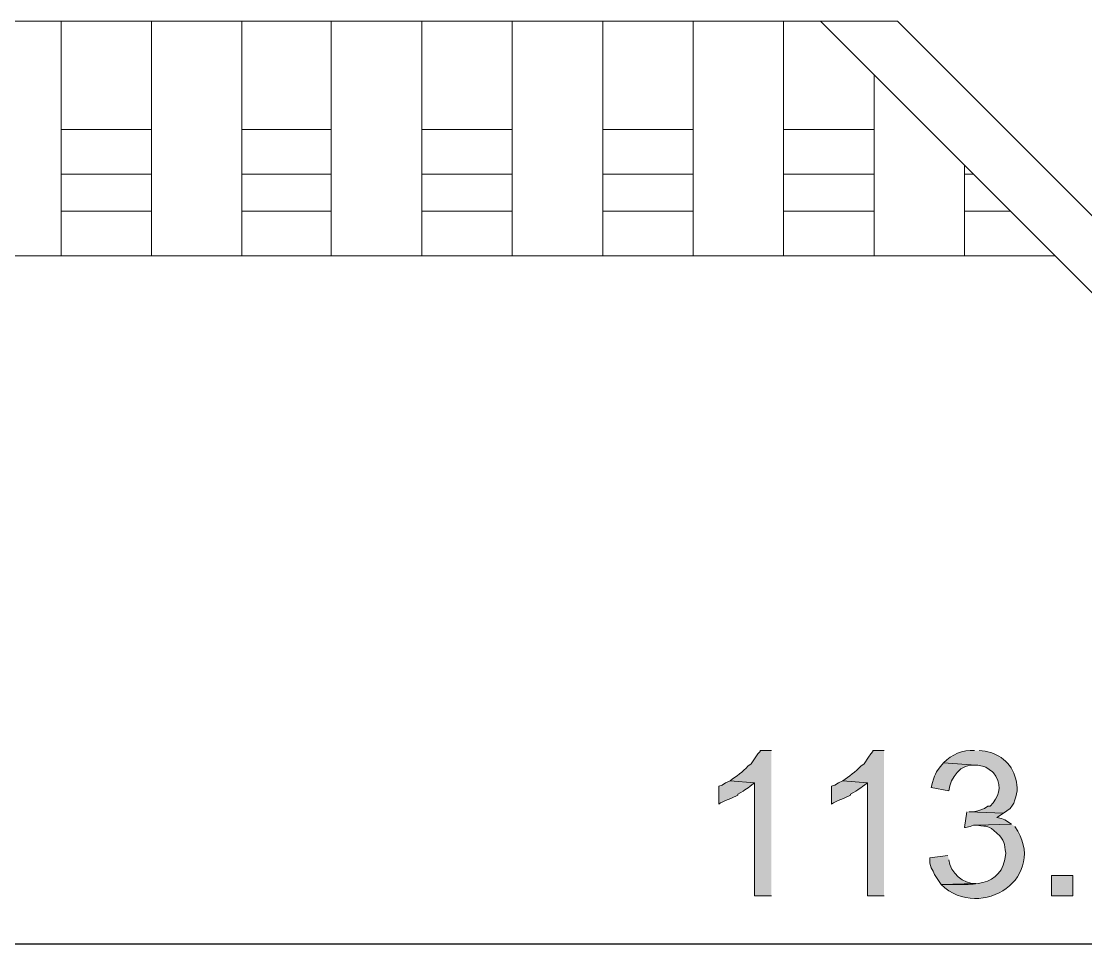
# Model space of a CAD drawing. Header units: inches. Extents: x 3 to 207, y 6 to 294.
# Drawn here: x 89.01 to 109.19, y 159.65 to 177.13 of the extents above; entities that cross this region are included whole.
import ezdxf

# ---------------------------------------------------------------- set-up
doc = ezdxf.new("R2010")
doc.units = ezdxf.units.IN
doc.header["$MEASUREMENT"] = 0
doc.layers.add('图层 1', color=7, linetype='Continuous')

msp = doc.modelspace()

# ---------------------------------------------------------------- hatches: boundary and pattern name
at = {"layer": '图层 1', "true_color": 0xffffff}
h = msp.add_hatch(color=7, dxfattribs=at)
edge = h.paths.add_edge_path()
edge.add_spline(control_points=[(103.23, 163.308), (103.23, 163.308), (103.018, 163.308), (103.018, 163.308), (103.018, 163.308), (103.018, 163.287), (103.018, 163.287), (103.018, 163.287), (102.976, 163.244), (102.976, 163.244), (102.976, 163.244), (102.849, 163.054), (102.849, 163.054), (102.849, 163.054), (102.785, 163.012), (102.785, 163.012), (102.697, 162.914), (102.558, 162.808), (102.447, 162.736), (102.447, 162.736), (102.912, 162.694), (102.912, 162.694), (102.912, 162.694), (102.912, 160.556), (102.912, 160.556), (102.912, 160.556), (103.23, 160.556), (103.23, 160.556)], knot_values=[0, 0, 0, 0, 0.352778, 0.352778, 0.352778, 0.705556, 0.705556, 0.705556, 1.058333, 1.058333, 1.058333, 1.411111, 1.411111, 1.411111, 1.763889, 1.763889, 1.763889, 2.116667, 2.116667, 2.116667, 2.469444, 2.469444, 2.469444, 2.822222, 2.822222, 2.822222, 3.175, 3.175, 3.175, 3.175], degree=3, periodic=0)
edge.add_line((103.23, 160.556), (103.23, 163.308))
h = msp.add_hatch(color=7, dxfattribs=at)
edge = h.paths.add_edge_path()
edge.add_spline(control_points=[(105.368, 163.308), (105.368, 163.308), (105.156, 163.308), (105.156, 163.308), (105.156, 163.308), (105.156, 163.287), (105.156, 163.287), (105.156, 163.287), (105.114, 163.244), (105.114, 163.244), (105.114, 163.244), (105.071, 163.181), (105.071, 163.181), (105.071, 163.181), (104.987, 163.054), (104.987, 163.054), (104.987, 163.054), (104.923, 163.012), (104.923, 163.012), (104.835, 162.914), (104.696, 162.808), (104.584, 162.736), (104.584, 162.736), (105.05, 162.694), (105.05, 162.694), (105.05, 162.694), (105.05, 160.556), (105.05, 160.556), (105.05, 160.556), (105.368, 160.556), (105.368, 160.556)], knot_values=[0, 0, 0, 0, 0.352778, 0.352778, 0.352778, 0.705556, 0.705556, 0.705556, 1.058333, 1.058333, 1.058333, 1.411111, 1.411111, 1.411111, 1.763889, 1.763889, 1.763889, 2.116667, 2.116667, 2.116667, 2.469444, 2.469444, 2.469444, 2.822222, 2.822222, 2.822222, 3.175, 3.175, 3.175, 3.527778, 3.527778, 3.527778, 3.527778], degree=3, periodic=0)
edge.add_line((105.368, 160.556), (105.368, 163.308))
h = msp.add_hatch(color=7, dxfattribs=at)
edge = h.paths.add_edge_path()
edge.add_spline(control_points=[(107.082, 163.308), (106.85, 163.324), (106.656, 163.232), (106.49, 163.075), (106.49, 163.075), (107.103, 163.033), (107.103, 163.033), (107.103, 163.033), (107.146, 163.033), (107.146, 163.033), (107.146, 163.033), (107.23, 163.012), (107.23, 163.012), (107.23, 163.012), (107.294, 162.99), (107.294, 162.99), (107.294, 162.99), (107.421, 162.906), (107.421, 162.906), (107.421, 162.906), (107.442, 162.885), (107.442, 162.885), (107.442, 162.885), (107.484, 162.821), (107.484, 162.821), (107.603, 162.592), (107.544, 162.437), (107.378, 162.25), (107.378, 162.25), (107.336, 162.25), (107.336, 162.25), (107.336, 162.25), (107.273, 162.207), (107.273, 162.207), (107.273, 162.207), (107.146, 162.165), (107.146, 162.165), (107.146, 162.165), (107.061, 162.144), (107.061, 162.144), (107.061, 162.144), (106.976, 162.144), (106.976, 162.144), (106.976, 162.144), (107.632, 162.123), (107.632, 162.123), (107.632, 162.123), (107.759, 162.207), (107.759, 162.207), (107.759, 162.207), (107.802, 162.271), (107.802, 162.271), (107.802, 162.271), (107.823, 162.313), (107.823, 162.313), (107.823, 162.313), (107.844, 162.376), (107.844, 162.376), (107.909, 162.52), (107.897, 162.677), (107.844, 162.821), (107.748, 163.123), (107.477, 163.295), (107.167, 163.308)], knot_values=[0, 0, 0, 0, 0.352778, 0.352778, 0.352778, 0.705556, 0.705556, 0.705556, 1.058333, 1.058333, 1.058333, 1.411111, 1.411111, 1.411111, 1.763889, 1.763889, 1.763889, 2.116667, 2.116667, 2.116667, 2.469444, 2.469444, 2.469444, 2.822222, 2.822222, 2.822222, 3.175, 3.175, 3.175, 3.527778, 3.527778, 3.527778, 3.880556, 3.880556, 3.880556, 4.233333, 4.233333, 4.233333, 4.586111, 4.586111, 4.586111, 4.938889, 4.938889, 4.938889, 5.291667, 5.291667, 5.291667, 5.644444, 5.644444, 5.644444, 5.997222, 5.997222, 5.997222, 6.35, 6.35, 6.35, 6.702778, 6.702778, 6.702778, 7.055556, 7.055556, 7.055556, 7.408333, 7.408333, 7.408333, 7.408333], degree=3, periodic=0)
edge.add_line((107.167, 163.308), (107.082, 163.308))
h = msp.add_hatch(color=7, dxfattribs=at)
edge = h.paths.add_edge_path()
edge.add_spline(control_points=[(106.49, 163.075), (106.316, 162.851), (106.337, 162.886), (106.257, 162.609), (106.257, 162.609), (106.595, 162.546), (106.595, 162.546), (106.621, 162.793), (106.818, 163.065), (107.103, 163.033)], knot_values=[0, 0, 0, 0, 0.352778, 0.352778, 0.352778, 0.705556, 0.705556, 0.705556, 1.058333, 1.058333, 1.058333, 1.058333], degree=3, periodic=0)
edge.add_line((107.103, 163.033), (106.49, 163.075))
h = msp.add_hatch(color=7, dxfattribs=at)
edge = h.paths.add_edge_path()
edge.add_spline(control_points=[(102.447, 162.736), (102.447, 162.736), (102.362, 162.694), (102.362, 162.694), (102.362, 162.694), (102.298, 162.652), (102.298, 162.652), (102.298, 162.652), (102.235, 162.631), (102.235, 162.631), (102.235, 162.631), (102.235, 162.292), (102.235, 162.292), (102.312, 162.355), (102.507, 162.408), (102.595, 162.461), (102.595, 162.461), (102.595, 162.482), (102.595, 162.482), (102.762, 162.582), (102.76, 162.574), (102.912, 162.694)], knot_values=[0, 0, 0, 0, 0.352778, 0.352778, 0.352778, 0.705556, 0.705556, 0.705556, 1.058333, 1.058333, 1.058333, 1.411111, 1.411111, 1.411111, 1.763889, 1.763889, 1.763889, 2.116667, 2.116667, 2.116667, 2.469444, 2.469444, 2.469444, 2.469444], degree=3, periodic=0)
edge.add_line((102.912, 162.694), (102.447, 162.736))
h = msp.add_hatch(color=7, dxfattribs=at)
edge = h.paths.add_edge_path()
edge.add_spline(control_points=[(104.584, 162.736), (104.584, 162.736), (104.5, 162.694), (104.5, 162.694), (104.5, 162.694), (104.436, 162.652), (104.436, 162.652), (104.436, 162.652), (104.373, 162.631), (104.373, 162.631), (104.373, 162.631), (104.373, 162.292), (104.373, 162.292), (104.449, 162.355), (104.644, 162.408), (104.733, 162.461), (104.733, 162.461), (104.733, 162.482), (104.733, 162.482), (104.9, 162.582), (104.897, 162.574), (105.05, 162.694)], knot_values=[0, 0, 0, 0, 0.352778, 0.352778, 0.352778, 0.705556, 0.705556, 0.705556, 1.058333, 1.058333, 1.058333, 1.411111, 1.411111, 1.411111, 1.763889, 1.763889, 1.763889, 2.116667, 2.116667, 2.116667, 2.469444, 2.469444, 2.469444, 2.469444], degree=3, periodic=0)
edge.add_line((105.05, 162.694), (104.584, 162.736))
msp.add_hatch(color=7, dxfattribs=at).paths.add_polyline_path([(106.934, 162.144), (106.892, 161.847), (106.913, 161.847), (106.997, 161.869), (107.061, 161.89), (107.125, 161.89), (107.781, 161.911), (107.654, 161.996), (107.59, 162.017), (107.506, 162.038), (107.632, 162.123), (106.976, 162.144)])
h = msp.add_hatch(color=7, dxfattribs=at)
edge = h.paths.add_edge_path()
edge.add_spline(control_points=[(107.781, 161.911), (107.781, 161.911), (107.125, 161.89), (107.125, 161.89), (107.349, 161.858), (107.33, 161.903), (107.506, 161.742), (107.669, 161.602), (107.633, 161.542), (107.675, 161.361), (107.608, 160.666), (106.994, 160.778), (106.447, 160.768), (107.21, 160.044), (108.506, 160.926), (107.844, 161.869)], knot_values=[0, 0, 0, 0, 0.352778, 0.352778, 0.352778, 0.705556, 0.705556, 0.705556, 1.058333, 1.058333, 1.058333, 1.411111, 1.411111, 1.411111, 1.763889, 1.763889, 1.763889, 1.763889], degree=3, periodic=0)
edge.add_line((107.844, 161.869), (107.781, 161.911))
h = msp.add_hatch(color=7, dxfattribs=at)
edge = h.paths.add_edge_path()
edge.add_spline(control_points=[(106.574, 161.318), (106.574, 161.318), (106.235, 161.276), (106.235, 161.276), (106.235, 161.276), (106.235, 161.17), (106.235, 161.17), (106.235, 161.17), (106.257, 161.085), (106.257, 161.085), (106.257, 161.085), (106.299, 161.022), (106.299, 161.022), (106.299, 161.022), (106.32, 160.958), (106.32, 160.958), (106.32, 160.958), (106.447, 160.768), (106.447, 160.768), (106.447, 160.768), (107.103, 160.789), (107.103, 160.789), (106.862, 160.772), (106.625, 160.992), (106.595, 161.234)], knot_values=[0, 0, 0, 0, 0.352778, 0.352778, 0.352778, 0.705556, 0.705556, 0.705556, 1.058333, 1.058333, 1.058333, 1.411111, 1.411111, 1.411111, 1.763889, 1.763889, 1.763889, 2.116667, 2.116667, 2.116667, 2.469444, 2.469444, 2.469444, 2.822222, 2.822222, 2.822222, 2.822222], degree=3, periodic=0)
edge.add_line((106.595, 161.234), (106.574, 161.318))
h = msp.add_hatch(color=7, dxfattribs=at)
h.dxf.hatch_style = 2
h.paths.add_polyline_path([(108.543, 160.556), (108.945, 160.556), (108.945, 160.937), (108.543, 160.937)])

# ---------------------------------------------------------------- linework, layer by layer
at = {"layer": '图层 1', "color": 7, "lineweight": 13, "true_color": 0xffffff}
for points in [[(89.768, 177.13), (84.624, 177.13)], [(89.768, 177.13), (89.768, 172.685)], [(89.768, 177.13), (91.482, 177.13)], [(93.197, 172.685), (93.197, 177.13), (91.482, 177.13)], [(91.482, 172.685), (91.482, 177.13)], [(93.197, 177.13), (94.89, 177.13)], [(96.605, 172.685), (96.605, 177.13), (94.89, 177.13)], [(94.89, 172.685), (94.89, 177.13)], [(96.605, 177.13), (98.319, 177.13)], [(98.319, 177.13), (100.034, 177.13)], [(98.319, 172.685), (98.319, 177.13)], [(100.034, 172.685), (100.034, 177.13), (101.748, 177.13)], [(101.748, 177.13), (103.463, 177.13)], [(101.748, 172.685), (101.748, 177.13)], [(103.463, 177.13), (103.463, 172.685)], [(103.463, 177.13), (105.622, 177.13)], [(111.591, 169.7), (104.161, 177.13)], [(105.622, 177.13), (113.834, 168.917)], [(106.892, 172.685), (105.177, 172.685), (105.177, 176.114)], [(89.768, 175.076), (91.482, 175.076)], [(93.197, 175.076), (94.89, 175.076)], [(96.605, 175.076), (98.319, 175.076)], [(100.034, 175.076), (101.748, 175.076)], [(103.463, 175.076), (105.177, 175.076)], [(106.892, 174.399), (106.892, 172.685)], [(91.482, 174.23), (89.768, 174.23)], [(94.89, 174.23), (93.197, 174.23)], [(98.319, 174.23), (96.605, 174.23)], [(101.748, 174.23), (100.034, 174.23)], [(105.177, 174.23), (103.463, 174.23)], [(107.061, 174.23), (106.892, 174.23)], [(89.768, 173.531), (91.482, 173.531)], [(93.197, 173.531), (94.89, 173.531)], [(96.605, 173.531), (98.319, 173.531)], [(101.748, 173.531), (100.034, 173.531)], [(105.177, 173.531), (103.463, 173.531)], [(106.892, 173.531), (107.759, 173.531)], [(89.768, 172.685), (88.053, 172.685)], [(89.768, 172.685), (91.482, 172.685)], [(93.197, 172.685), (91.482, 172.685)], [(93.197, 172.685), (94.89, 172.685)], [(96.605, 172.685), (94.89, 172.685)], [(96.605, 172.685), (98.319, 172.685)], [(100.034, 172.685), (98.319, 172.685)], [(100.034, 172.685), (101.748, 172.685)], [(103.463, 172.685), (101.748, 172.685)], [(103.463, 172.685), (105.177, 172.685)], [(106.892, 172.685), (108.606, 172.685)]]:
    msp.add_lwpolyline(points, dxfattribs=at)
at = {"layer": '图层 1', "lineweight": 0}
for points in [[(106.934, 162.144), (106.892, 161.847), (106.913, 161.847), (106.997, 161.869), (107.061, 161.89), (107.125, 161.89), (107.781, 161.911), (107.654, 161.996), (107.59, 162.017), (107.506, 162.038), (107.632, 162.123), (106.976, 162.144)], [(108.543, 160.556), (108.945, 160.556), (108.945, 160.937), (108.543, 160.937), (108.543, 160.556)]]:
    msp.add_lwpolyline(points, dxfattribs=at)
at = {"layer": '图层 1', "color": 7, "lineweight": 25, "true_color": 0xffffff}
msp.add_lwpolyline([(70.57, 159.646), (142.896, 159.646)], dxfattribs=at)
at = {"layer": '图层 1', "lineweight": 0}
for points, knots in [([(103.23, 163.308), (103.23, 163.308), (103.018, 163.308), (103.018, 163.308), (103.018, 163.308), (103.018, 163.287), (103.018, 163.287), (103.018, 163.287), (102.976, 163.244), (102.976, 163.244), (102.976, 163.244), (102.849, 163.054), (102.849, 163.054), (102.849, 163.054), (102.785, 163.012), (102.785, 163.012), (102.697, 162.914), (102.558, 162.808), (102.447, 162.736), (102.447, 162.736), (102.912, 162.694), (102.912, 162.694), (102.912, 162.694), (102.912, 160.556), (102.912, 160.556), (102.912, 160.556), (103.23, 160.556), (103.23, 160.556)], [0, 0, 0, 0, 1, 1, 1, 2, 2, 2, 3, 3, 3, 4, 4, 4, 5, 5, 5, 6, 6, 6, 7, 7, 7, 8, 8, 8, 9, 9, 9, 9]), ([(105.368, 163.308), (105.368, 163.308), (105.156, 163.308), (105.156, 163.308), (105.156, 163.308), (105.156, 163.287), (105.156, 163.287), (105.156, 163.287), (105.114, 163.244), (105.114, 163.244), (105.114, 163.244), (105.071, 163.181), (105.071, 163.181), (105.071, 163.181), (104.987, 163.054), (104.987, 163.054), (104.987, 163.054), (104.923, 163.012), (104.923, 163.012), (104.835, 162.914), (104.696, 162.808), (104.584, 162.736), (104.584, 162.736), (105.05, 162.694), (105.05, 162.694), (105.05, 162.694), (105.05, 160.556), (105.05, 160.556), (105.05, 160.556), (105.368, 160.556), (105.368, 160.556)], [0, 0, 0, 0, 1, 1, 1, 2, 2, 2, 3, 3, 3, 4, 4, 4, 5, 5, 5, 6, 6, 6, 7, 7, 7, 8, 8, 8, 9, 9, 9, 10, 10, 10, 10]), ([(107.082, 163.308), (106.85, 163.324), (106.656, 163.232), (106.49, 163.075), (106.49, 163.075), (107.103, 163.033), (107.103, 163.033), (107.103, 163.033), (107.146, 163.033), (107.146, 163.033), (107.146, 163.033), (107.23, 163.012), (107.23, 163.012), (107.23, 163.012), (107.294, 162.99), (107.294, 162.99), (107.294, 162.99), (107.421, 162.906), (107.421, 162.906), (107.421, 162.906), (107.442, 162.885), (107.442, 162.885), (107.442, 162.885), (107.484, 162.821), (107.484, 162.821), (107.603, 162.592), (107.544, 162.437), (107.378, 162.25), (107.378, 162.25), (107.336, 162.25), (107.336, 162.25), (107.336, 162.25), (107.273, 162.207), (107.273, 162.207), (107.273, 162.207), (107.146, 162.165), (107.146, 162.165), (107.146, 162.165), (107.061, 162.144), (107.061, 162.144), (107.061, 162.144), (106.976, 162.144), (106.976, 162.144), (106.976, 162.144), (107.632, 162.123), (107.632, 162.123), (107.632, 162.123), (107.759, 162.207), (107.759, 162.207), (107.759, 162.207), (107.802, 162.271), (107.802, 162.271), (107.802, 162.271), (107.823, 162.313), (107.823, 162.313), (107.823, 162.313), (107.844, 162.376), (107.844, 162.376), (107.909, 162.52), (107.897, 162.677), (107.844, 162.821), (107.748, 163.123), (107.477, 163.295), (107.167, 163.308)], [0, 0, 0, 0, 1, 1, 1, 2, 2, 2, 3, 3, 3, 4, 4, 4, 5, 5, 5, 6, 6, 6, 7, 7, 7, 8, 8, 8, 9, 9, 9, 10, 10, 10, 11, 11, 11, 12, 12, 12, 13, 13, 13, 14, 14, 14, 15, 15, 15, 16, 16, 16, 17, 17, 17, 18, 18, 18, 19, 19, 19, 20, 20, 20, 21, 21, 21, 21]), ([(106.49, 163.075), (106.316, 162.851), (106.337, 162.886), (106.257, 162.609), (106.257, 162.609), (106.595, 162.546), (106.595, 162.546), (106.621, 162.793), (106.818, 163.065), (107.103, 163.033)], [0, 0, 0, 0, 1, 1, 1, 2, 2, 2, 3, 3, 3, 3]), ([(102.447, 162.736), (102.447, 162.736), (102.362, 162.694), (102.362, 162.694), (102.362, 162.694), (102.298, 162.652), (102.298, 162.652), (102.298, 162.652), (102.235, 162.631), (102.235, 162.631), (102.235, 162.631), (102.235, 162.292), (102.235, 162.292), (102.312, 162.355), (102.507, 162.408), (102.595, 162.461), (102.595, 162.461), (102.595, 162.482), (102.595, 162.482), (102.762, 162.582), (102.76, 162.574), (102.912, 162.694)], [0, 0, 0, 0, 1, 1, 1, 2, 2, 2, 3, 3, 3, 4, 4, 4, 5, 5, 5, 6, 6, 6, 7, 7, 7, 7]), ([(104.584, 162.736), (104.584, 162.736), (104.5, 162.694), (104.5, 162.694), (104.5, 162.694), (104.436, 162.652), (104.436, 162.652), (104.436, 162.652), (104.373, 162.631), (104.373, 162.631), (104.373, 162.631), (104.373, 162.292), (104.373, 162.292), (104.449, 162.355), (104.644, 162.408), (104.733, 162.461), (104.733, 162.461), (104.733, 162.482), (104.733, 162.482), (104.9, 162.582), (104.897, 162.574), (105.05, 162.694)], [0, 0, 0, 0, 1, 1, 1, 2, 2, 2, 3, 3, 3, 4, 4, 4, 5, 5, 5, 6, 6, 6, 7, 7, 7, 7]), ([(107.781, 161.911), (107.781, 161.911), (107.125, 161.89), (107.125, 161.89), (107.349, 161.858), (107.33, 161.903), (107.506, 161.742), (107.669, 161.602), (107.633, 161.542), (107.675, 161.361), (107.608, 160.666), (106.994, 160.778), (106.447, 160.768), (107.21, 160.044), (108.506, 160.926), (107.844, 161.869)], [0, 0, 0, 0, 1, 1, 1, 2, 2, 2, 3, 3, 3, 4, 4, 4, 5, 5, 5, 5]), ([(106.574, 161.318), (106.574, 161.318), (106.235, 161.276), (106.235, 161.276), (106.235, 161.276), (106.235, 161.17), (106.235, 161.17), (106.235, 161.17), (106.257, 161.085), (106.257, 161.085), (106.257, 161.085), (106.299, 161.022), (106.299, 161.022), (106.299, 161.022), (106.32, 160.958), (106.32, 160.958), (106.32, 160.958), (106.447, 160.768), (106.447, 160.768), (106.447, 160.768), (107.103, 160.789), (107.103, 160.789), (106.862, 160.772), (106.625, 160.992), (106.595, 161.234)], [0, 0, 0, 0, 1, 1, 1, 2, 2, 2, 3, 3, 3, 4, 4, 4, 5, 5, 5, 6, 6, 6, 7, 7, 7, 8, 8, 8, 8])]:
    msp.add_open_spline(points, degree=3, knots=knots, dxfattribs=at)

doc.saveas('drawing.dxf')
